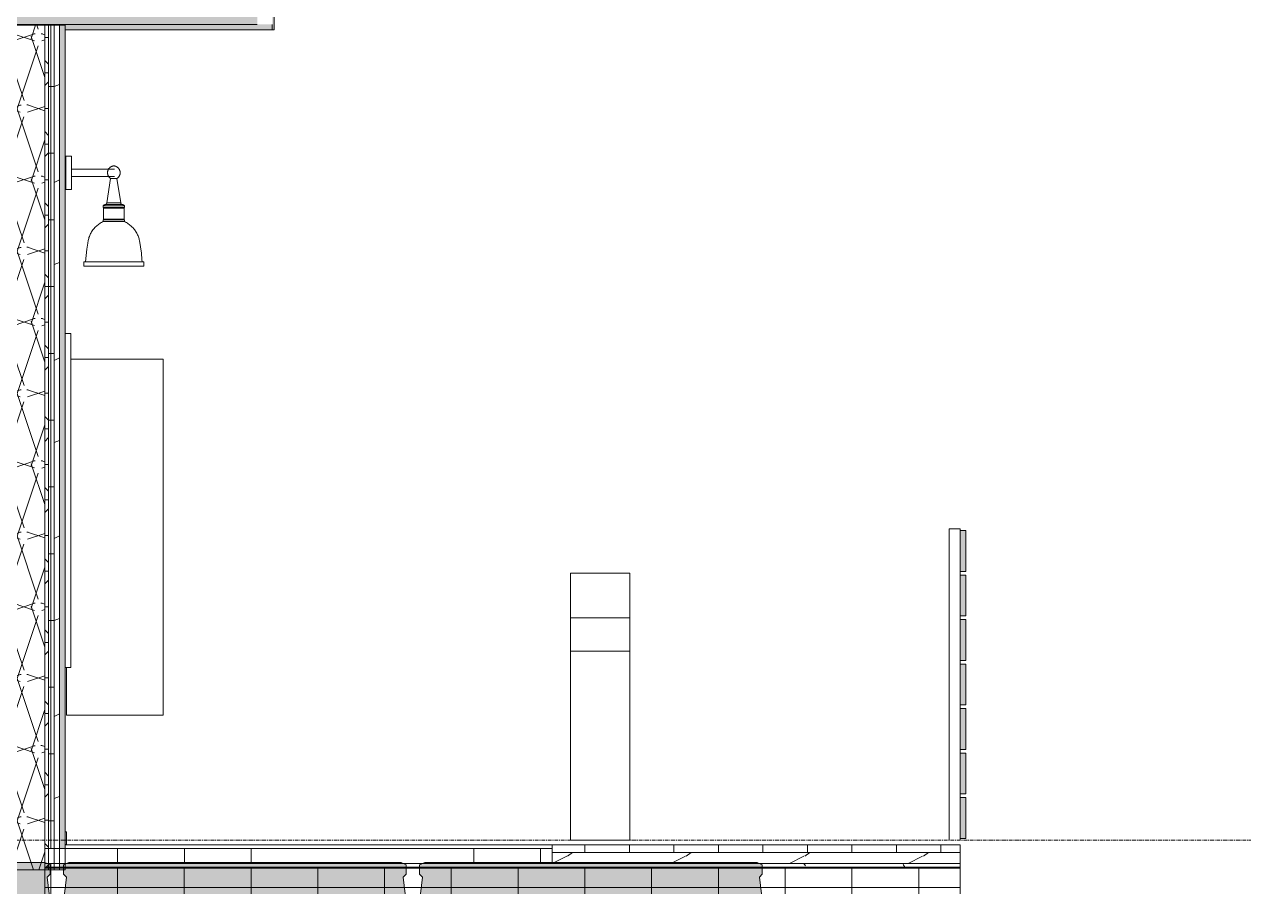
# Model space of a CAD drawing. Header units: inches. Extents: x -4168 to 1483, y -300 to 637.
# Drawn here: x 1050.2 to 1214.6, y -6.2 to 110 of the extents above; entities that cross this region are included whole.
import ezdxf

# ---------------------------------------------------------------- set-up
doc = ezdxf.new("R2010")
doc.units = ezdxf.units.IN
doc.header["$MEASUREMENT"] = 0
doc.linetypes.add('Grid Line 1_2_', pattern=[0.875, 0.5, -0.125, 0.125, -0.125])
for name, color, linetype, lineweight in [('0-3', 55, 'Continuous', 9), ('0-5', 10, 'Continuous', 5), ('A-CLNG', 13, 'Continuous', 13), ('A-CLNG-2', 13, 'Continuous', 9), ('A-DOOR-6', 55, 'Continuous', 9), ('A-DOOR-FRAM-4', 55, 'Continuous', 9), ('A-FLOR-7', 192, 'Continuous', 9), ('A-FLOR-8', 55, 'Continuous', 9), ('A-FLOR-LEVL-1', 51, 'Grid Line 1_2_', 9), ('A-FLOR-MCUT-2', 51, 'Continuous', 9), ('A-FLOR-PATT-1', 45, 'Continuous', 9), ('A-GENM-1', 55, 'Continuous', 9), ('A-GLAZ-CURT', 52, 'Continuous', 9), ('A-GLAZ-CURT-2', 55, 'Continuous', 9), ('A-GLAZ-CURT-3', 23, 'Continuous', 9), ('A-GLAZ-CWMG-1', 55, 'Continuous', 9), ('A-WALL-10', 113, 'Continuous', 9), ('A-WALL-7', 251, 'Continuous', 5), ('A-WALL-8', 13, 'Continuous', 13), ('A-WALL-PATT-2', 45, 'Continuous', 9), ('E-ELEC-EQPM-1', 55, 'Continuous', 9), ('E-LITE-EQPM-1', 55, 'Continuous', 9), ('S-BEAM-2', 7, 'Continuous', 9), ('S-BEAM-5', 50, 'Continuous', 9)]:
    doc.layers.add(name, color=color, linetype=linetype, lineweight=lineweight)
pattern_1 = [(161.57, (100.2508, 147.113), (-3.8399538, -1.54e-05), [0, -27.322, 3.034, 0]), (18.43, (99.2908, 147.113), (-3.8399538, 1.54e-05), [0, -27.322, 3.034, 0]), (108.43, (100.2508, 147.113), (1.919622, -9.6005246), [9.106, -21.25]), (71.57, (99.2908, 147.113), (1.919622, 9.6005246), [9.106, -21.25])]
pattern_2 = [(90, (99.771, 146.633), (-6, 4e-16), [])]
pattern_3 = [(0, (99.771, 146.633), (0, 9), []), (90, (99.771, 146.633), (-9, 6e-16), [])]

# ---------------------------------------------------------------- blocks, each defined once
blk = doc.blocks.new('034100 - Precast Structural Concrete - Solid Plank - 12_-1863259-BUILDING SECTION - EAST_WEST AT RAMP - LOOKING SOUTH')
at = {"layer": 'S-BEAM-5'}
blk.add_hatch(color=256, dxfattribs=at).paths.add_polyline_path([(-10071.94, -15), (-10058.32, -15), (-10057.94, -14.69), (-10057.94, -14.21), (-10058.08, -14.21), (-10058.08, -13.74), (-10059.14, -4.97), (-10058.75, -4.57), (-10058.75, -3.31), (-10059.44, -3), (-10104.24, -3), (-10104.94, -3.31), (-10104.94, -4.57), (-10104.54, -4.97), (-10105.61, -13.82), (-10105.61, -14.21), (-10105.78, -14.21), (-10105.74, -14.69), (-10105.37, -15)], flags=0)
at = {"layer": 'S-BEAM-2'}
for p, q in [((-10104.24, -3), (-10104.94, -3.31)), ((-10059.44, -3), (-10104.24, -3)), ((-10058.75, -3.31), (-10059.44, -3)), ((-10104.94, -3.31), (-10104.94, -4.57)), ((-10104.94, -4.57), (-10104.54, -4.97)), ((-10059.14, -4.97), (-10058.75, -4.57)), ((-10058.75, -4.57), (-10058.75, -3.31)), ((-10104.54, -4.97), (-10105.61, -13.74)), ((-10058.08, -13.74), (-10059.14, -4.97)), ((-10105.61, -14.21), (-10105.78, -14.21)), ((-10105.78, -14.21), (-10105.74, -14.69)), ((-10105.74, -14.69), (-10105.37, -15)), ((-10105.61, -13.74), (-10105.61, -13.82)), ((-10105.61, -13.82), (-10105.61, -14.21)), ((-10058.32, -15), (-10057.94, -14.69)), ((-10058.08, -14.21), (-10058.08, -13.74)), ((-10057.9, -14.21), (-10058.08, -14.21)), ((-10057.94, -14.69), (-10057.9, -14.21)), ((-10105.37, -15), (-10058.32, -15))]:
    blk.add_line(p, q, dxfattribs=at)
blk = doc.blocks.new('CTR - 1st Phase - Structure_rvt-2-BUILDING SECTION - EAST_WEST AT RAMP - LOOKING SOUTH')
at = {"layer": '0-3'}
for p in [(47.88, 0), (95.88, 0), (143.88, 0)]:
    blk.add_blockref('034100 - Precast Structural Concrete - Solid Plank - 12_-1863259-BUILDING SECTION - EAST_WEST AT RAMP - LOOKING SOUTH', p, dxfattribs=at)
blk = doc.blocks.new('Bayer Built Door - VISTAGRANDE FLUSH - 37-1_2__ x 81-3_4__ - 1ST FLOOR-3294966-BUILDING SECTION - EAST_WEST AT RAMP - LOOKING SOUTH')
at = {"layer": 'A-DOOR-FRAM-4'}
for p, q in [((-10008.68, 1.12), (-10008.84, 1.12)), ((-10008.68, -0.63), (-10008.68, 1.12)), ((-10008.68, -0.58), (-10008.84, -0.57)), ((-10008.68, -0.63), (-10008.68, -0.58))]:
    blk.add_line(p, q, dxfattribs=at)
blk = doc.blocks.new('Pathway_Cooper_McGraw-Edison _BSC-BRC_Round - Pathway_Cooper_McGraw-Edison _BSC-BRC_Round-2028611-BUILDING SECTION - EAST_WEST AT RAMP - LOOKING SOUTH')
at = {"layer": 'E-LITE-EQPM-1'}
for p, q in [((-12263.08, 6.28), (-12263.08, 0.28)), ((-12263.08, 6.28), (-12259.08, 6.28)), ((-12259.08, 6.28), (-12255.08, 6.28)), ((-12255.08, 0.28), (-12255.08, 6.28)), ((-12259.08, 0.28), (-12263.08, 0.28)), ((-12263.08, 0.28), (-12263.08, -4.22)), ((-12263.08, 0.28), (-12259.08, 0.28)), ((-12255.08, 0.28), (-12259.08, 0.28)), ((-12259.08, 0.28), (-12255.08, 0.28)), ((-12255.08, -4.22), (-12255.08, 0.28)), ((-12259.08, -4.22), (-12263.08, -4.22)), ((-12263.08, -4.22), (-12263.08, -29.72)), ((-12263.08, -4.22), (-12259.08, -4.22)), ((-12255.08, -4.22), (-12259.08, -4.22)), ((-12259.08, -4.22), (-12255.08, -4.22)), ((-12255.08, -29.72), (-12255.08, -4.22)), ((-12259.08, -29.72), (-12263.08, -29.72)), ((-12255.08, -29.72), (-12259.08, -29.72))]:
    blk.add_line(p, q, dxfattribs=at)
blk = doc.blocks.new('VISA-OW2400-02-SASS - OW2400-L30K-MVOLT-V100-BUILDING SECTION - EAST_WEST AT RAMP - LOOKING SOUTH')
at = {"layer": 'E-LITE-EQPM-1'}
for p, q in [((-10007.97, 92.25), (-10008.77, 92.25)), ((-10008.77, 90), (-10008.77, 92.25)), ((-10007.97, 92.25), (-10007.97, 90)), ((-10002.21, 90.5), (-10007.97, 90.5)), ((-10008.77, 87.75), (-10008.77, 90)), ((-10007.97, 90), (-10007.97, 87.75)), ((-10007.97, 89.5), (-10002.21, 89.5)), ((-10002.71, 89.22), (-10003.23, 85.93)), ((-10001.86, 89.22), (-10002.71, 89.22)), ((-10001.34, 85.93), (-10001.86, 89.22)), ((-10008.77, 87.75), (-10007.97, 87.75)), ((-10003.73, 85.54), (-10003.73, 85.29)), ((-10000.83, 85.54), (-10003.73, 85.54)), ((-10001.11, 85.7), (-10003.45, 85.7)), ((-10003.45, 85.7), (-10003.23, 85.7)), ((-10001.34, 85.93), (-10003.23, 85.93)), ((-10001.45, 85.7), (-10001.11, 85.7)), ((-10000.83, 85.29), (-10000.83, 85.54)), ((-10003.73, 85.29), (-10003.66, 85.22)), ((-10000.83, 85.29), (-10003.73, 85.29)), ((-10003.66, 85.22), (-10003.66, 83.72)), ((-10000.9, 85.22), (-10003.66, 85.22)), ((-10000.9, 85.22), (-10000.83, 85.29)), ((-10000.9, 83.72), (-10000.9, 85.22)), ((-10003.66, 83.72), (-10003.73, 83.66)), ((-10003.73, 83.66), (-10003.73, 83.41)), ((-10000.83, 83.66), (-10003.73, 83.66)), ((-10000.83, 83.41), (-10003.73, 83.41)), ((-10000.9, 83.72), (-10003.66, 83.72)), ((-10000.83, 83.66), (-10000.9, 83.72)), ((-10000.83, 83.41), (-10000.83, 83.66)), ((-10006.34, 77.98), (-10006.34, 77.38)), ((-10006.34, 77.98), (-9998.23, 77.98)), ((-9998.23, 77.38), (-10006.34, 77.38)), ((-9998.23, 77.38), (-9998.23, 77.98))]:
    blk.add_line(p, q, dxfattribs=at)
at = {"layer": 'E-LITE-EQPM-1', "flags": 128}
for points in [[(-10002.71, 89.22), (-10002.74, 89.24), (-10002.77, 89.26), (-10002.8, 89.29), (-10002.82, 89.31), (-10002.85, 89.34), (-10002.88, 89.36), (-10002.9, 89.39), (-10002.93, 89.42), (-10002.95, 89.45), (-10002.97, 89.48), (-10002.99, 89.51), (-10003.01, 89.54), (-10003.03, 89.57), (-10003.04, 89.6), (-10003.06, 89.64), (-10003.07, 89.67), (-10003.09, 89.71), (-10003.1, 89.74), (-10003.11, 89.78), (-10003.11, 89.81), (-10003.12, 89.85), (-10003.13, 89.89), (-10003.13, 89.92), (-10003.13, 89.96), (-10003.13, 90), (-10003.13, 90.03), (-10003.13, 90.07), (-10003.13, 90.11), (-10003.12, 90.14), (-10003.12, 90.18), (-10003.11, 90.22), (-10003.1, 90.25), (-10003.09, 90.29), (-10003.08, 90.32), (-10003.06, 90.36), (-10003.05, 90.39), (-10003.03, 90.42), (-10003.01, 90.46), (-10003, 90.49), (-10002.98, 90.52), (-10002.95, 90.55), (-10002.93, 90.58), (-10002.91, 90.61), (-10002.88, 90.63), (-10002.86, 90.66), (-10002.83, 90.68), (-10002.8, 90.71), (-10002.77, 90.73), (-10002.74, 90.75), (-10002.71, 90.77), (-10002.68, 90.79), (-10002.65, 90.81), (-10002.62, 90.83), (-10002.58, 90.84), (-10002.55, 90.86), (-10002.52, 90.87), (-10002.48, 90.88), (-10002.45, 90.89), (-10002.41, 90.9), (-10002.37, 90.91), (-10002.34, 90.91), (-10002.3, 90.92), (-10002.28, 90.92)], [(-10002.28, 90.92), (-10002.25, 90.92), (-10002.21, 90.91), (-10002.17, 90.91), (-10002.14, 90.9), (-10002.1, 90.89), (-10002.07, 90.88), (-10002.03, 90.87), (-10002, 90.85), (-10001.96, 90.84), (-10001.93, 90.82), (-10001.9, 90.8), (-10001.87, 90.78), (-10001.84, 90.76), (-10001.81, 90.74), (-10001.78, 90.72), (-10001.75, 90.7), (-10001.72, 90.67), (-10001.69, 90.65), (-10001.67, 90.62), (-10001.64, 90.59), (-10001.62, 90.56), (-10001.6, 90.53), (-10001.58, 90.5), (-10001.56, 90.47), (-10001.54, 90.44), (-10001.52, 90.41), (-10001.51, 90.37), (-10001.5, 90.34), (-10001.48, 90.3), (-10001.47, 90.27), (-10001.46, 90.23), (-10001.45, 90.2), (-10001.45, 90.16), (-10001.44, 90.12), (-10001.44, 90.09), (-10001.43, 90.05), (-10001.43, 90.01), (-10001.43, 89.98), (-10001.43, 89.94), (-10001.44, 89.9), (-10001.44, 89.87), (-10001.45, 89.83), (-10001.45, 89.79), (-10001.46, 89.76), (-10001.47, 89.72), (-10001.49, 89.69), (-10001.5, 89.65), (-10001.51, 89.62), (-10001.53, 89.59), (-10001.55, 89.55), (-10001.57, 89.52), (-10001.59, 89.49), (-10001.61, 89.46), (-10001.63, 89.43), (-10001.65, 89.4), (-10001.68, 89.38), (-10001.7, 89.35), (-10001.73, 89.32), (-10001.76, 89.3), (-10001.78, 89.28), (-10001.81, 89.25), (-10001.84, 89.23), (-10001.86, 89.22)], [(-10003.73, 85.54), (-10003.72, 85.56), (-10003.71, 85.57), (-10003.69, 85.58), (-10003.68, 85.59), (-10003.67, 85.61), (-10003.65, 85.62), (-10003.64, 85.63), (-10003.62, 85.64), (-10003.61, 85.65), (-10003.59, 85.66), (-10003.58, 85.66), (-10003.56, 85.67), (-10003.54, 85.68), (-10003.53, 85.68), (-10003.51, 85.69), (-10003.49, 85.69), (-10003.47, 85.7), (-10003.46, 85.7), (-10003.45, 85.7)], [(-10003.45, 85.7), (-10003.44, 85.7), (-10003.44, 85.7), (-10003.43, 85.7), (-10003.42, 85.71), (-10003.41, 85.71), (-10003.4, 85.71), (-10003.39, 85.71), (-10003.38, 85.71), (-10003.37, 85.72), (-10003.37, 85.72), (-10003.36, 85.72), (-10003.35, 85.73), (-10003.34, 85.73), (-10003.33, 85.74), (-10003.33, 85.74), (-10003.32, 85.75), (-10003.31, 85.75), (-10003.3, 85.76), (-10003.3, 85.76), (-10003.29, 85.77), (-10003.29, 85.78), (-10003.28, 85.78), (-10003.27, 85.79), (-10003.27, 85.8), (-10003.26, 85.81), (-10003.26, 85.81), (-10003.25, 85.82), (-10003.25, 85.83), (-10003.25, 85.84), (-10003.24, 85.85), (-10003.24, 85.85), (-10003.24, 85.86), (-10003.24, 85.87), (-10003.23, 85.88), (-10003.23, 85.89), (-10003.23, 85.9), (-10003.23, 85.91), (-10003.23, 85.92), (-10003.23, 85.93), (-10003.23, 85.93)], [(-10001.34, 85.93), (-10001.34, 85.92), (-10001.34, 85.91), (-10001.34, 85.9), (-10001.33, 85.89), (-10001.33, 85.88), (-10001.33, 85.87), (-10001.33, 85.87), (-10001.33, 85.86), (-10001.32, 85.85), (-10001.32, 85.84), (-10001.32, 85.83), (-10001.31, 85.82), (-10001.31, 85.82), (-10001.3, 85.81), (-10001.3, 85.8), (-10001.29, 85.79), (-10001.29, 85.79), (-10001.28, 85.78), (-10001.28, 85.77), (-10001.27, 85.77), (-10001.26, 85.76), (-10001.26, 85.75), (-10001.25, 85.75), (-10001.24, 85.74), (-10001.23, 85.74), (-10001.23, 85.73), (-10001.22, 85.73), (-10001.21, 85.72), (-10001.2, 85.72), (-10001.19, 85.72), (-10001.19, 85.71), (-10001.18, 85.71), (-10001.17, 85.71), (-10001.16, 85.71), (-10001.15, 85.71), (-10001.14, 85.7), (-10001.13, 85.7), (-10001.12, 85.7), (-10001.11, 85.7), (-10001.11, 85.7)], [(-10001.11, 85.7), (-10001.09, 85.7), (-10001.08, 85.69), (-10001.06, 85.69), (-10001.04, 85.68), (-10001.02, 85.68), (-10001.01, 85.67), (-10000.99, 85.66), (-10000.97, 85.66), (-10000.96, 85.65), (-10000.94, 85.64), (-10000.93, 85.63), (-10000.91, 85.62), (-10000.9, 85.61), (-10000.89, 85.59), (-10000.87, 85.58), (-10000.86, 85.57), (-10000.85, 85.56), (-10000.83, 85.54), (-10000.83, 85.54)], [(-10005.73, 80.85), (-10005.7, 80.99), (-10005.67, 81.12), (-10005.63, 81.26), (-10005.58, 81.4), (-10005.53, 81.53), (-10005.47, 81.66), (-10005.41, 81.79), (-10005.34, 81.91), (-10005.27, 82.04), (-10005.19, 82.16), (-10005.11, 82.28), (-10005.02, 82.39), (-10004.93, 82.5), (-10004.84, 82.61), (-10004.74, 82.71), (-10004.63, 82.81), (-10004.52, 82.9), (-10004.41, 82.99), (-10004.3, 83.08), (-10004.18, 83.16), (-10004.06, 83.23), (-10003.93, 83.3), (-10003.81, 83.37), (-10003.73, 83.41)], [(-10000.83, 83.41), (-10000.71, 83.34), (-10000.58, 83.28), (-10000.46, 83.2), (-10000.34, 83.12), (-10000.22, 83.04), (-10000.11, 82.95), (-10000, 82.86), (-9999.89, 82.77), (-9999.79, 82.67), (-9999.69, 82.56), (-9999.6, 82.45), (-9999.51, 82.34), (-9999.42, 82.23), (-9999.34, 82.11), (-9999.27, 81.99), (-9999.2, 81.86), (-9999.13, 81.74), (-9999.07, 81.61), (-9999.02, 81.47), (-9998.97, 81.34), (-9998.92, 81.2), (-9998.88, 81.07), (-9998.85, 80.93), (-9998.83, 80.85)], [(-10006.09, 77.98), (-10006.02, 78.83), (-10005.93, 79.68), (-10005.79, 80.52), (-10005.73, 80.85)], [(-9998.83, 80.85), (-9998.69, 80), (-9998.57, 79.16), (-9998.5, 78.3), (-9998.48, 77.98)]]:
    blk.add_lwpolyline(points, dxfattribs=at)
blk = doc.blocks.new('V-Series_EWC4_SPVU_RFA_2015 - 1ST FLOOR-V101-BUILDING SECTION - EAST_WEST AT RAMP - LOOKING SOUTH')
at = {"layer": 'A-GENM-1'}
for p, q in [((-10008.09, 68.31), (-10008.84, 68.31)), ((-10008.09, 68.31), (-10008.09, 23.31)), ((-10008.09, 23.31), (-10008.84, 23.31))]:
    blk.add_line(p, q, dxfattribs=at)
blk = doc.blocks.new('262400 - Switchboards and Panelboards - Electric Panel - Generic - 262400 - Switchboards and Panelboards - Electric Panel - Generic-2842581-BUILDING SECTION - EAST_WEST AT RAMP - LOOKING SOUTH')
at = {"layer": 'E-ELEC-EQPM-1'}
for p, q in [((-10008.09, 64.87), (-9995.64, 64.87)), ((-9995.64, 16.87), (-9995.64, 64.87)), ((-10008.64, 23.31), (-10008.64, 16.87)), ((-9995.64, 16.87), (-10008.64, 16.87))]:
    blk.add_line(p, q, dxfattribs=at)
blk = doc.blocks.new('Horizontal_Siding - Horizontal_Siding-2907273-BUILDING SECTION - EAST_WEST AT RAMP - LOOKING SOUTH')
at = {"layer": 'A-GLAZ-CURT-3'}
blk.add_hatch(color=256, dxfattribs=at).paths.add_polyline_path([(-9887.44, -17.75), (-9887.44, -12.25), (-9888.19, -12.25), (-9888.19, -17.75)], flags=0)
at = {"layer": 'A-GLAZ-CURT'}
for p, q in [((-9888.19, -12.25), (-9888.19, -17.75)), ((-9887.44, -12.25), (-9888.19, -12.25)), ((-9887.44, -17.75), (-9887.44, -12.25)), ((-9888.19, -17.75), (-9887.44, -17.75))]:
    blk.add_line(p, q, dxfattribs=at)
blk = doc.blocks.new('Rectangular Mullion - RAILING POST-V124-BUILDING SECTION - EAST_WEST AT RAMP - LOOKING SOUTH')
at = {"layer": 'A-GLAZ-CWMG-1'}
for p, q in [((-9889.69, 6), (-9889.69, 0)), ((-9888.19, 6), (-9888.19, 5.75)), ((-9888.19, 0.25), (-9888.19, 0))]:
    blk.add_line(p, q, dxfattribs=at)
blk = doc.blocks.new('Rectangular Mullion - RAILING POST-V125-BUILDING SECTION - EAST_WEST AT RAMP - LOOKING SOUTH')
at = {"layer": 'A-GLAZ-CWMG-1'}
for p, q in [((-9889.69, 42), (-9888.19, 42)), ((-9889.69, 42), (-9889.69, 36)), ((-9888.19, 42), (-9888.19, 41.75)), ((-9888.19, 36.25), (-9888.19, 36))]:
    blk.add_line(p, q, dxfattribs=at)

msp = doc.modelspace()

# ---------------------------------------------------------------- hatches: boundary and pattern name
at = {"layer": 'A-CLNG'}
h = msp.add_hatch(color=256, dxfattribs=at)
h.paths.add_polyline_path([(-1051.4444, 109.25), (-1025.3726, 109.25), (-1025.3726, 110), (-1053.2726, 110), (-1053.2718, 109.25), (-1051.7679, 109.25)], flags=0)
h.paths.add_polyline_path([(1081.6274, 109.25), (1083.6274, 109.25), (1083.6274, 110), (1055.7274, 110), (1055.7274, 109.25), (1081.0216, 109.25)], flags=0)
at = {"layer": 'A-FLOR-PATT-1'}
h = msp.add_hatch(dxfattribs=at)
h.set_pattern_fill('FP_20', color=256, style=0, pattern_type=2)
h.set_pattern_definition(pattern_1)
h.paths.add_polyline_path([(-1051.2726, 110), (-774.4226, 110), (-774.4226, 134), (-1051.2726, 134), (-1051.2726, 120.222)], flags=0)
h.paths.add_polyline_path([(-365.9976, 110), (1081.6274, 110), (1081.6274, 134), (-365.9976, 134), (-365.9976, 114.2394)], flags=0)
h = msp.add_hatch(dxfattribs=at)
h.set_pattern_fill('FP_27', color=256, style=0, pattern_type=2)
h.set_pattern_definition([(0, (99.77, 146.633), (24, 24), [24, -24]), (0, (99.77, 155.633), (24, 24), [24, -24]), (0, (99.77, 164.633), (24, 24), [24, -24]), (90, (102.77, 167.633), (-24, 24), [24, -24]), (90, (111.77, 167.633), (-24, 24), [24, -24]), (90, (120.77, 167.633), (-24, 24), [24, -24])])
h.paths.add_polyline_path([(1121.3774, -3.125), (1121.3774, -1.125), (1052.9774, -1.125), (1052.9774, -3.125), (1110.927, -3.125)], flags=0)
h = msp.add_hatch(dxfattribs=at)
h.set_pattern_fill('FP_29', color=256, style=0, pattern_type=2)
h.set_pattern_definition(pattern_2)
h.paths.add_polyline_path([(1173.3774, -1.625), (1176.3774, -1.625), (1176.3774, -0.625), (1121.3774, -0.625), (1121.3774, -1.625), (1170.0754, -1.625)], flags=0)
h = msp.add_hatch(dxfattribs=at)
h.set_pattern_fill('FP_30', color=256, style=0, pattern_type=2)
h.set_pattern_definition([(216.87, (106.1688, 162.627), (47.980943, 31.987086), [7.997, -71.971]), (206.565, (115.765, 157.829), (-15.993714, -15.994133), [17.881, -17.881]), (198.435, (115.765, 149.832), (-31.98674, -15.99388), [10.115, -40.461])])
h.paths.add_polyline_path([(1150.3592, -3.125), (1176.3774, -3.125), (1176.3774, -1.625), (1121.3774, -1.625), (1121.3774, -3), (1149.0069, -3), (1149.0259, -3.125), (1149.3061, -3.125)], flags=0)
h = msp.add_hatch(dxfattribs=at)
h.set_pattern_fill('FP_22', color=256, style=0, pattern_type=2)
h.set_pattern_definition([(0, (99.771, 146.633), (15.36, 3.84), [1.267, -10.253, 1.267, -10.253, -61.44]), (0, (99.771, 146.633), (15.36, 3.84), [-23.04, 1.267, -21.773, 1.267, -10.253, -26.88]), (0, (99.771, 146.633), (15.36, 3.84), [-57.6, 1.267, -6.413, 1.267, -17.933]), (120, (105.531, 148.553), (-11.005538, 11.38215), [1.267, -10.253, 1.267, -10.253, -61.44]), (120, (105.531, 148.553), (-11.005538, 11.38215), [-23.04, 1.267, -21.773, 1.267, -10.253, -26.88]), (120, (105.531, 148.553), (-11.005538, 11.38215), [-57.6, 1.267, -6.413, 1.267, -17.933]), (240, (107.451, 156.233), (-4.354462, -15.22215), [1.267, -10.253, 1.267, -10.253, -61.44]), (240, (107.451, 156.233), (-4.354462, -15.22215), [-23.04, 1.267, -21.773, 1.267, -10.253, -26.88]), (240, (107.451, 156.233), (-4.354462, -15.22215), [-57.6, 1.267, -6.413, 1.267, -17.933])])
h.paths.add_polyline_path([(1173.3774, -3.625), (1176.3774, -3.625), (1176.3774, -3.125), (1149.0259, -3.125), (1149.1019, -3.625), (1170.0754, -3.625)], flags=0)
h.paths.add_polyline_path([(1055.7274, -3.625), (1056.1123, -3.6021), (1056.1848, -3.125), (1055.7274, -3.125), (1055.7274, -3.6049)], flags=0)
h.paths.add_polyline_path([(1101.3061, -3.625), (1104.1088, -3.625), (1104.1848, -3.125), (1101.0259, -3.125), (1101.1019, -3.625)], flags=0)
h = msp.add_hatch(dxfattribs=at)
h.set_pattern_fill('FP_26', color=256, style=0, pattern_type=2)
h.set_pattern_definition(pattern_3)
h.paths.add_polyline_path([(1130.6431, -8.75), (1176.3774, -8.75), (1176.3774, -3.75), (1052.9774, -3.75), (1052.9867, -8.75), (1110.927, -8.75)], flags=0)
h = msp.add_hatch(dxfattribs=at)
h.set_pattern_fill('FP_29', color=256, style=0, pattern_type=2)
h.set_pattern_definition(pattern_2)
h.paths.add_polyline_path([(1149.1209, -3.75), (1176.3774, -3.75), (1176.3774, -3.625), (1149.1019, -3.625)], flags=0)
h.paths.add_polyline_path([(1056.0898, -3.75), (1056.1088, -3.625), (1055.7274, -3.625), (1055.7274, -3.75), (1055.9046, -3.75)], flags=0)
h.paths.add_polyline_path([(1101.3061, -3.75), (1104.0898, -3.75), (1104.1088, -3.625), (1101.1019, -3.625), (1101.1209, -3.75)], flags=0)
at = {"layer": 'A-WALL-7'}
msp.add_hatch(color=256, dxfattribs=at).paths.add_polyline_path([(1083.8774, 109.25), (1083.8774, 349.5), (1083.6274, 349.5), (1083.6274, 109.25)], flags=0)
at = {"layer": 'A-WALL-8'}
h = msp.add_hatch(color=256, dxfattribs=at)
h.paths.add_polyline_path([(1054.9774, -3.75), (1055.7274, -3.75), (1055.7274, -3.125), (1054.9774, -3.125)], flags=0)
h.paths.add_polyline_path([(1055.7274, -1.1451), (1055.7274, 109.875), (1054.9774, 109.875), (1054.9774, -1.1396)], flags=0)
at = {"layer": 'A-WALL-PATT-2'}
h = msp.add_hatch(dxfattribs=at)
h.set_pattern_fill('FP_20', color=256, style=0, pattern_type=2)
h.set_pattern_definition(pattern_1)
h.paths.add_polyline_path([(1047.4774, -4), (1052.9774, -4), (1052.9774, 109.875), (1047.479, 109.875), (1047.4774, -3)], flags=0)
h = msp.add_hatch(dxfattribs=at)
h.set_pattern_fill('FP_23', color=256, style=0, pattern_type=2)
h.set_pattern_definition([(0, (99.771, 146.633), (0, 4.798), []), (315, (99.7708, 146.633), (4.798427, 0), [6.786, -6.786]), (45, (99.7708, 146.633), (4.798427, 0), [6.786, -6.786])])
h.paths.add_polyline_path([(1053.3061, -3.75), (1053.4774, -3.75), (1053.4774, -3.625), (1053.1019, -3.625), (1053.1209, -3.75)], flags=0)
h.paths.add_polyline_path([(1053.1018, -3.6241), (1053.4774, -3.6213), (1053.4774, -3.125), (1053.0259, -3.125)], flags=0)
h.paths.add_polyline_path([(1053.4774, -1.1287), (1053.4774, 109.875), (1052.9774, 109.875), (1052.9774, -1.125)], flags=0)
h = msp.add_hatch(dxfattribs=at)
h.set_pattern_fill('FP_26', color=256, style=0, pattern_type=2)
h.set_pattern_definition(pattern_3)
h.paths.add_polyline_path([(1053.4774, -3.75), (1054.2274, -3.75), (1054.2274, -3.125), (1053.4774, -3.125)], flags=0)
h.paths.add_polyline_path([(1054.2274, -1.1341), (1054.2274, 109.875), (1053.4774, 109.875), (1053.4774, -1.1287)], flags=0)
h = msp.add_hatch(dxfattribs=at)
h.set_pattern_fill('FP_25', color=256, style=0, pattern_type=2)
h.set_pattern_definition([(216.87, (109.371, 170.633), (71.999914, 48.000129), [12, -108]), (206.565, (123.771, 163.433), (-23.99974, -23.9997), [26.833, -26.833]), (198.435, (123.771, 151.433), (-47.999875, -23.999517), [15.179, -60.716])])
h.paths.add_polyline_path([(1054.2274, -3.75), (1054.9774, -3.75), (1054.9774, -3.125), (1054.2274, -3.125)], flags=0)
h.paths.add_polyline_path([(1054.9774, -1.1396), (1054.9774, 109.875), (1054.2274, 109.875), (1054.2274, -1.1341)], flags=0)

# ---------------------------------------------------------------- linework, layer by layer
at = {"layer": 'A-CLNG-2'}
for p, q in [((1055.7274, 110), (1055.7274, 109.25)), ((1081.6274, 110), (1055.7274, 110)), ((1055.7274, 109.25), (1083.6274, 109.25)), ((1083.6274, 109.25), (1083.6274, 110))]:
    msp.add_line(p, q, dxfattribs=at)
at = {"layer": 'A-FLOR-7'}
for p, q in [((1047.479, 110), (1055.7274, 110)), ((1121.3774, -1.125), (1052.9774, -1.125)), ((1121.3774, -0.625), (1121.3774, -1.125)), ((1176.3774, -9), (1176.3774, -0.625)), ((1052.9774, -4), (1052.9774, -9))]:
    msp.add_line(p, q, dxfattribs=at)
at = {"layer": 'A-FLOR-8'}
msp.add_line((1055.7274, -0.625), (1176.3774, -0.625), dxfattribs=at)
at = {"layer": 'A-FLOR-LEVL-1'}
msp.add_line((-1138.4549, 0), (1405.5613, 0), dxfattribs=at)
at = {"layer": 'A-FLOR-MCUT-2'}
for p, q in [((1121.3774, -3.125), (1121.3774, -1.125)), ((1176.3774, -1.625), (1121.3774, -1.625)), ((1052.9774, -3.125), (1176.3774, -3.125)), ((1176.3774, -3.625), (1052.9774, -3.625)), ((1176.3774, -3.75), (1052.9774, -3.75))]:
    msp.add_line(p, q, dxfattribs=at)
at = {"layer": 'A-WALL-10'}
for p, q in [((1083.8774, 109.25), (1083.8774, 428)), ((1055.7274, 109.875), (1046.8524, 109.875)), ((1052.9774, -4), (1052.9774, 109.875)), ((1053.4774, -4), (1053.4774, 109.875)), ((1054.2274, -4), (1054.2274, 109.875)), ((1054.9774, -4), (1054.9774, 109.875)), ((1055.7274, -4), (1055.7274, 109.25)), ((1083.6274, 109.25), (1083.8774, 109.25)), ((1046.8524, -4), (1055.7274, -4))]:
    msp.add_line(p, q, dxfattribs=at)

# ---------------------------------------------------------------- block references
at = {"layer": '0-5'}
msp.add_blockref('CTR - 1st Phase - Structure_rvt-2-BUILDING SECTION - EAST_WEST AT RAMP - LOOKING SOUTH', (11064.5668, 0), dxfattribs=at)
at = {"layer": 'A-DOOR-6'}
msp.add_blockref('Bayer Built Door - VISTAGRANDE FLUSH - 37-1_2__ x 81-3_4__ - 1ST FLOOR-3294966-BUILDING SECTION - EAST_WEST AT RAMP - LOOKING SOUTH', (11064.5668, 0), dxfattribs=at)
at = {"layer": 'A-GENM-1'}
msp.add_blockref('V-Series_EWC4_SPVU_RFA_2015 - 1ST FLOOR-V101-BUILDING SECTION - EAST_WEST AT RAMP - LOOKING SOUTH', (11064.5668, 0), dxfattribs=at)
at = {"layer": 'A-GLAZ-CURT-2'}
for p in [(11064.5668, 54), (11064.5668, 48), (11064.5668, 42), (11064.5668, 36), (11064.5668, 30), (11064.5668, 24), (11064.5668, 18)]:
    msp.add_blockref('Horizontal_Siding - Horizontal_Siding-2907273-BUILDING SECTION - EAST_WEST AT RAMP - LOOKING SOUTH', p, dxfattribs=at)
at = {"layer": 'A-GLAZ-CWMG-1'}
for name, p in [('Rectangular Mullion - RAILING POST-V125-BUILDING SECTION - EAST_WEST AT RAMP - LOOKING SOUTH', (11064.5668, 0)), ('Rectangular Mullion - RAILING POST-V124-BUILDING SECTION - EAST_WEST AT RAMP - LOOKING SOUTH', (11064.5668, 30)), ('Rectangular Mullion - RAILING POST-V124-BUILDING SECTION - EAST_WEST AT RAMP - LOOKING SOUTH', (11064.5668, 24)), ('Rectangular Mullion - RAILING POST-V124-BUILDING SECTION - EAST_WEST AT RAMP - LOOKING SOUTH', (11064.5668, 18)), ('Rectangular Mullion - RAILING POST-V124-BUILDING SECTION - EAST_WEST AT RAMP - LOOKING SOUTH', (11064.5668, 12)), ('Rectangular Mullion - RAILING POST-V124-BUILDING SECTION - EAST_WEST AT RAMP - LOOKING SOUTH', (11064.5668, 6)), ('Rectangular Mullion - RAILING POST-V124-BUILDING SECTION - EAST_WEST AT RAMP - LOOKING SOUTH', (11064.5668, 0))]:
    msp.add_blockref(name, p, dxfattribs=at)
at = {"layer": 'E-ELEC-EQPM-1'}
msp.add_blockref('262400 - Switchboards and Panelboards - Electric Panel - Generic - 262400 - Switchboards and Panelboards - Electric Panel - Generic-2842581-BUILDING SECTION - EAST_WEST AT RAMP - LOOKING SOUTH', (11064.5668, 0), dxfattribs=at)
at = {"layer": 'E-LITE-EQPM-1'}
for name, p in [('VISA-OW2400-02-SASS - OW2400-L30K-MVOLT-V100-BUILDING SECTION - EAST_WEST AT RAMP - LOOKING SOUTH', (11064.5668, 0)), ('Pathway_Cooper_McGraw-Edison _BSC-BRC_Round - Pathway_Cooper_McGraw-Edison _BSC-BRC_Round-2028611-BUILDING SECTION - EAST_WEST AT RAMP - LOOKING SOUTH', (13386.9035, 29.7193))]:
    msp.add_blockref(name, p, dxfattribs=at)

doc.saveas('drawing.dxf')
